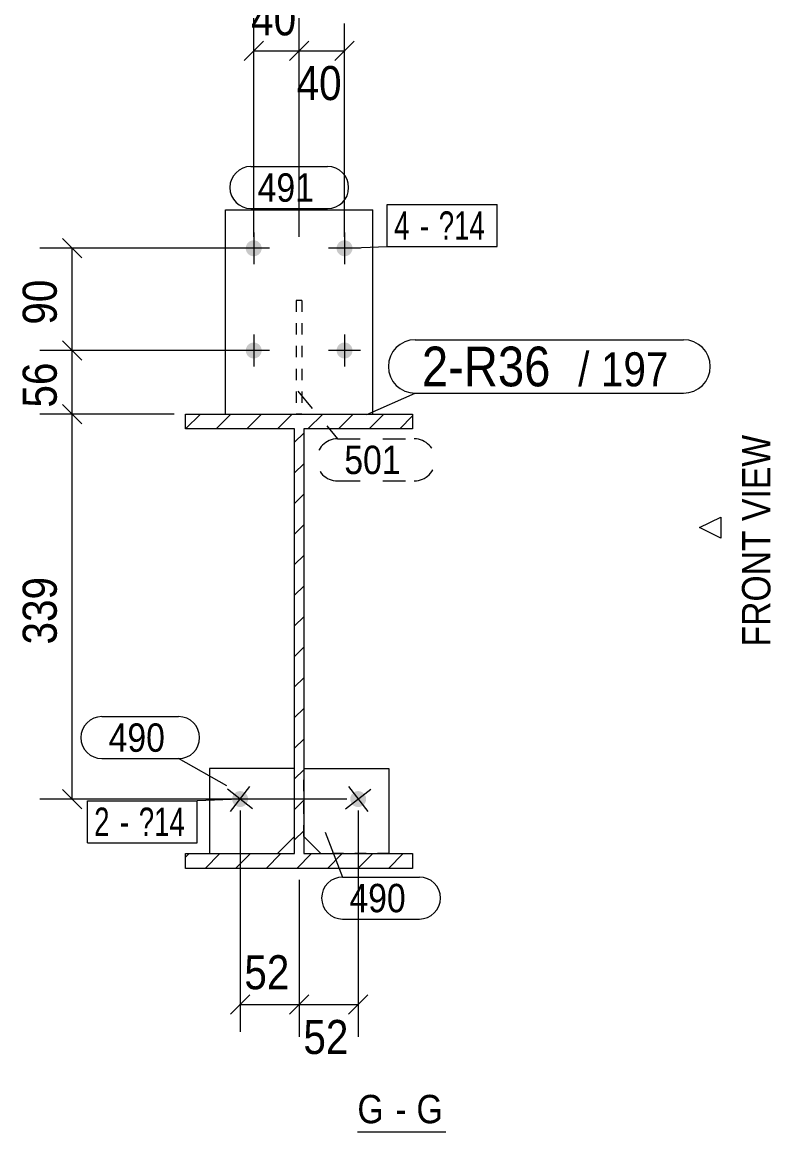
# Model space of a CAD drawing. Header units: millimetres. Extents: x 2 to 1174, y 1 to 825.
# Drawn here: x 441.7 to 507.6, y 83.7 to 181.4 of the extents above; entities that cross this region are included whole.
import ezdxf

# ---------------------------------------------------------------- set-up
doc = ezdxf.new("R2010")
doc.units = ezdxf.units.MM
for name, pattern in [('XKITLINE00', [0]), ('XKITLINE01', [4, 1, -1, 1, -1]), ('XKITLINE02', [4, 2, -2])]:
    doc.linetypes.add(name, pattern=pattern)
for name, color, linetype, lineweight in [('Bolt', 3, 'Continuous', 0), ('BoltMark', 7, 'Continuous', 0), ('Dimensions', 7, 'Continuous', 0), ('OtherObjectType', 7, 'Continuous', 0), ('Part', 2, 'Continuous', 0), ('PartMark', 7, 'Continuous', 0)]:
    doc.layers.add(name, color=color, linetype=linetype, lineweight=lineweight)
doc.styles.add('ARIAL', font='ARIAL.TTF')
doc.styles.add('ARIAL_NARROW', font='ARIALN.TTF')

# ---------------------------------------------------------------- blocks, each defined once
blk = doc.blocks.new('*A1')
at = {"layer": 'Part', "color": 7, "linetype": 'XKITLINE00', "lineweight": 0}
for p, q in [((456.102, 145.632), (457.402, 146.932)), ((458.796, 145.632), (460.096, 146.932)), ((461.49, 145.632), (462.79, 146.932)), ((464.184, 145.632), (465.484, 146.932)), ((466.878, 145.632), (468.178, 146.932)), ((469.573, 145.632), (470.873, 146.932)), ((472.267, 145.632), (473.567, 146.932)), ((474.961, 145.632), (476.102, 146.773)), ((456.102, 145.632), (456.102, 145.632)), ((465.702, 144.455), (466.502, 145.255)), ((465.702, 141.761), (466.502, 142.561)), ((465.702, 139.067), (466.502, 139.867)), ((465.702, 136.373), (466.502, 137.173)), ((465.702, 133.679), (466.502, 134.479)), ((465.702, 130.985), (466.502, 131.785)), ((465.702, 128.291), (466.502, 129.091)), ((465.702, 125.597), (466.502, 126.397)), ((465.702, 122.903), (466.502, 123.703)), ((465.702, 120.209), (466.502, 121.009)), ((465.702, 117.514), (466.502, 118.314)), ((465.702, 114.82), (466.502, 115.62)), ((465.702, 112.126), (466.502, 112.926)), ((465.702, 109.432), (466.502, 110.232)), ((456.102, 107.914), (456.419, 108.232)), ((457.813, 106.932), (459.113, 108.232)), ((460.507, 106.932), (461.807, 108.232)), ((463.201, 106.932), (464.501, 108.232)), ((465.896, 106.932), (467.196, 108.232)), ((468.59, 106.932), (469.89, 108.232)), ((471.284, 106.932), (472.584, 108.232)), ((473.978, 106.932), (475.278, 108.232))]:
    blk.add_line(p, q, dxfattribs=at)
blk = doc.blocks.new('*A147')
at = {"layer": 'Bolt'}
blk.add_hatch(color=3, dxfattribs=at).paths.add_polyline_path([(460.446, 112.501), (460.42, 112.524), (460.396, 112.548), (460.373, 112.573), (460.351, 112.6), (460.331, 112.627), (460.311, 112.656), (460.294, 112.685), (460.277, 112.716), (460.263, 112.747), (460.249, 112.778), (460.238, 112.811), (460.228, 112.844), (460.219, 112.877), (460.213, 112.911), (460.208, 112.945), (460.204, 112.979), (460.202, 113.013), (460.202, 113.048), (460.204, 113.082), (460.207, 113.116), (460.212, 113.15), (460.219, 113.184), (460.227, 113.217), (460.237, 113.25), (460.249, 113.282), (460.262, 113.314), (460.276, 113.345), (460.292, 113.376), (460.31, 113.405), (460.329, 113.434), (460.35, 113.461), (460.371, 113.488), (460.394, 113.513), (460.419, 113.538), (460.444, 113.561), (460.471, 113.583), (460.498, 113.603), (460.527, 113.622), (460.556, 113.64), (460.586, 113.656), (460.617, 113.671), (460.649, 113.684), (460.681, 113.696), (460.714, 113.706), (460.748, 113.714), (460.781, 113.721), (460.815, 113.726), (460.849, 113.73), (460.884, 113.731), (460.918, 113.731), (460.952, 113.73), (460.987, 113.726), (461.021, 113.721), (461.054, 113.715), (461.088, 113.707), (461.121, 113.697), (461.153, 113.685), (461.185, 113.672), (461.216, 113.657), (461.246, 113.641), (461.276, 113.624), (461.304, 113.605), (461.332, 113.584), (461.358, 113.562), (461.384, 113.539), (461.408, 113.515), (461.431, 113.49), (461.453, 113.463), (461.474, 113.436), (461.493, 113.407), (461.511, 113.378), (461.527, 113.347), (461.542, 113.316), (461.555, 113.285), (461.566, 113.252), (461.576, 113.219), (461.585, 113.186), (461.592, 113.152), (461.597, 113.118), (461.6, 113.084), (461.602, 113.05), (461.602, 113.016), (461.6, 112.981), (461.597, 112.947), (461.592, 112.913), (461.585, 112.879), (461.577, 112.846), (461.567, 112.813), (461.556, 112.781), (461.543, 112.749), (461.528, 112.718), (461.512, 112.688), (461.494, 112.658), (461.475, 112.63), (461.455, 112.602), (461.433, 112.575), (461.41, 112.55), (461.386, 112.525), (461.36, 112.502), (461.334, 112.48), (461.306, 112.46), (461.278, 112.441), (461.248, 112.423), (461.218, 112.407), (461.187, 112.392), (461.155, 112.379), (461.123, 112.367), (461.09, 112.357), (461.057, 112.349), (461.023, 112.342), (460.989, 112.337), (460.955, 112.334), (460.921, 112.332), (460.886, 112.332), (460.852, 112.333), (460.818, 112.337), (460.784, 112.342), (460.75, 112.348), (460.717, 112.357), (460.684, 112.367), (460.651, 112.378), (460.62, 112.391), (460.589, 112.406), (460.558, 112.422), (460.529, 112.44), (460.5, 112.459), (460.472, 112.479)], flags=17)
at = {"layer": 'Bolt', "color": 3, "linetype": 'XKITLINE00', "lineweight": 0}
for p, q in [((462.007, 112.172), (459.797, 113.891)), ((460.043, 111.926), (461.762, 114.137))]:
    blk.add_line(p, q, dxfattribs=at)
blk = doc.blocks.new('*A148')
at = {"layer": 'Bolt'}
for points in [[(462.801, 161.497), (462.799, 161.463), (462.795, 161.429), (462.789, 161.395), (462.781, 161.361), (462.772, 161.328), (462.761, 161.296), (462.749, 161.264), (462.735, 161.232), (462.719, 161.202), (462.703, 161.172), (462.684, 161.143), (462.664, 161.115), (462.643, 161.087), (462.621, 161.061), (462.597, 161.037), (462.572, 161.013), (462.546, 160.99), (462.519, 160.969), (462.491, 160.95), (462.462, 160.931), (462.432, 160.914), (462.401, 160.899), (462.37, 160.885), (462.338, 160.872), (462.305, 160.862), (462.272, 160.853), (462.239, 160.845), (462.205, 160.839), (462.171, 160.835), (462.136, 160.832), (462.102, 160.832), (462.068, 160.832), (462.034, 160.835), (461.999, 160.839), (461.966, 160.845), (461.932, 160.853), (461.899, 160.862), (461.866, 160.872), (461.834, 160.885), (461.803, 160.899), (461.772, 160.914), (461.742, 160.931), (461.713, 160.95), (461.685, 160.969), (461.658, 160.99), (461.632, 161.013), (461.607, 161.037), (461.583, 161.061), (461.561, 161.087), (461.54, 161.115), (461.52, 161.143), (461.502, 161.172), (461.485, 161.202), (461.469, 161.232), (461.455, 161.264), (461.443, 161.296), (461.432, 161.328), (461.423, 161.361), (461.416, 161.395), (461.41, 161.429), (461.406, 161.463), (461.403, 161.497), (461.402, 161.532), (461.403, 161.566), (461.406, 161.6), (461.41, 161.634), (461.416, 161.668), (461.423, 161.702), (461.432, 161.735), (461.443, 161.767), (461.455, 161.799), (461.469, 161.831), (461.485, 161.862), (461.502, 161.891), (461.52, 161.92), (461.54, 161.949), (461.561, 161.976), (461.583, 162.002), (461.607, 162.027), (461.632, 162.05), (461.658, 162.073), (461.685, 162.094), (461.713, 162.114), (461.742, 162.132), (461.772, 162.149), (461.803, 162.164), (461.834, 162.178), (461.866, 162.191), (461.899, 162.201), (461.932, 162.211), (461.966, 162.218), (461.999, 162.224), (462.034, 162.228), (462.068, 162.231), (462.102, 162.232), (462.136, 162.231), (462.171, 162.228), (462.205, 162.224), (462.239, 162.218), (462.272, 162.211), (462.305, 162.201), (462.338, 162.191), (462.37, 162.178), (462.401, 162.164), (462.432, 162.149), (462.462, 162.132), (462.491, 162.114), (462.519, 162.094), (462.546, 162.073), (462.572, 162.05), (462.597, 162.027), (462.621, 162.002), (462.643, 161.976), (462.664, 161.949), (462.684, 161.92), (462.703, 161.891), (462.719, 161.862), (462.735, 161.831), (462.749, 161.799), (462.761, 161.767), (462.772, 161.735), (462.781, 161.702), (462.789, 161.668), (462.795, 161.634), (462.799, 161.6), (462.801, 161.566), (462.802, 161.532)], [(470.801, 161.497), (470.799, 161.463), (470.795, 161.429), (470.789, 161.395), (470.781, 161.361), (470.772, 161.328), (470.761, 161.296), (470.749, 161.264), (470.735, 161.232), (470.719, 161.202), (470.703, 161.172), (470.684, 161.143), (470.664, 161.115), (470.643, 161.087), (470.621, 161.061), (470.597, 161.037), (470.572, 161.013), (470.546, 160.99), (470.519, 160.969), (470.491, 160.95), (470.462, 160.931), (470.432, 160.914), (470.401, 160.899), (470.37, 160.885), (470.338, 160.872), (470.305, 160.862), (470.272, 160.853), (470.239, 160.845), (470.205, 160.839), (470.171, 160.835), (470.136, 160.832), (470.102, 160.832), (470.068, 160.832), (470.034, 160.835), (469.999, 160.839), (469.966, 160.845), (469.932, 160.853), (469.899, 160.862), (469.866, 160.872), (469.834, 160.885), (469.803, 160.899), (469.772, 160.914), (469.742, 160.931), (469.713, 160.95), (469.685, 160.969), (469.658, 160.99), (469.632, 161.013), (469.607, 161.037), (469.583, 161.061), (469.561, 161.087), (469.54, 161.115), (469.52, 161.143), (469.502, 161.172), (469.485, 161.202), (469.469, 161.232), (469.455, 161.264), (469.443, 161.296), (469.432, 161.328), (469.423, 161.361), (469.416, 161.395), (469.41, 161.429), (469.406, 161.463), (469.403, 161.497), (469.402, 161.532), (469.403, 161.566), (469.406, 161.6), (469.41, 161.634), (469.416, 161.668), (469.423, 161.702), (469.432, 161.735), (469.443, 161.767), (469.455, 161.799), (469.469, 161.831), (469.485, 161.862), (469.502, 161.891), (469.52, 161.92), (469.54, 161.949), (469.561, 161.976), (469.583, 162.002), (469.607, 162.027), (469.632, 162.05), (469.658, 162.073), (469.685, 162.094), (469.713, 162.114), (469.742, 162.132), (469.772, 162.149), (469.803, 162.164), (469.834, 162.178), (469.866, 162.191), (469.899, 162.201), (469.932, 162.211), (469.966, 162.218), (469.999, 162.224), (470.034, 162.228), (470.068, 162.231), (470.102, 162.232), (470.136, 162.231), (470.171, 162.228), (470.205, 162.224), (470.239, 162.218), (470.272, 162.211), (470.305, 162.201), (470.338, 162.191), (470.37, 162.178), (470.401, 162.164), (470.432, 162.149), (470.462, 162.132), (470.491, 162.114), (470.519, 162.094), (470.546, 162.073), (470.572, 162.05), (470.597, 162.027), (470.621, 162.002), (470.643, 161.976), (470.664, 161.949), (470.684, 161.92), (470.703, 161.891), (470.719, 161.862), (470.735, 161.831), (470.749, 161.799), (470.761, 161.767), (470.772, 161.735), (470.781, 161.702), (470.789, 161.668), (470.795, 161.634), (470.799, 161.6), (470.801, 161.566), (470.802, 161.532)], [(462.801, 152.497), (462.799, 152.463), (462.795, 152.429), (462.789, 152.395), (462.781, 152.361), (462.772, 152.328), (462.761, 152.296), (462.749, 152.264), (462.735, 152.232), (462.719, 152.202), (462.703, 152.172), (462.684, 152.143), (462.664, 152.115), (462.643, 152.087), (462.621, 152.061), (462.597, 152.037), (462.572, 152.013), (462.546, 151.99), (462.519, 151.969), (462.491, 151.95), (462.462, 151.931), (462.432, 151.914), (462.401, 151.899), (462.37, 151.885), (462.338, 151.872), (462.305, 151.862), (462.272, 151.853), (462.239, 151.845), (462.205, 151.839), (462.171, 151.835), (462.136, 151.832), (462.102, 151.832), (462.068, 151.832), (462.034, 151.835), (461.999, 151.839), (461.966, 151.845), (461.932, 151.853), (461.899, 151.862), (461.866, 151.872), (461.834, 151.885), (461.803, 151.899), (461.772, 151.914), (461.742, 151.931), (461.713, 151.95), (461.685, 151.969), (461.658, 151.99), (461.632, 152.013), (461.607, 152.037), (461.583, 152.061), (461.561, 152.087), (461.54, 152.115), (461.52, 152.143), (461.502, 152.172), (461.485, 152.202), (461.469, 152.232), (461.455, 152.264), (461.443, 152.296), (461.432, 152.328), (461.423, 152.361), (461.416, 152.395), (461.41, 152.429), (461.406, 152.463), (461.403, 152.497), (461.402, 152.532), (461.403, 152.566), (461.406, 152.6), (461.41, 152.634), (461.416, 152.668), (461.423, 152.702), (461.432, 152.735), (461.443, 152.767), (461.455, 152.799), (461.469, 152.831), (461.485, 152.862), (461.502, 152.891), (461.52, 152.92), (461.54, 152.949), (461.561, 152.976), (461.583, 153.002), (461.607, 153.027), (461.632, 153.05), (461.658, 153.073), (461.685, 153.094), (461.713, 153.114), (461.742, 153.132), (461.772, 153.149), (461.803, 153.164), (461.834, 153.178), (461.866, 153.191), (461.899, 153.201), (461.932, 153.211), (461.966, 153.218), (461.999, 153.224), (462.034, 153.228), (462.068, 153.231), (462.102, 153.232), (462.136, 153.231), (462.171, 153.228), (462.205, 153.224), (462.239, 153.218), (462.272, 153.211), (462.305, 153.201), (462.338, 153.191), (462.37, 153.178), (462.401, 153.164), (462.432, 153.149), (462.462, 153.132), (462.491, 153.114), (462.519, 153.094), (462.546, 153.073), (462.572, 153.05), (462.597, 153.027), (462.621, 153.002), (462.643, 152.976), (462.664, 152.949), (462.684, 152.92), (462.703, 152.891), (462.719, 152.862), (462.735, 152.831), (462.749, 152.799), (462.761, 152.767), (462.772, 152.735), (462.781, 152.702), (462.789, 152.668), (462.795, 152.634), (462.799, 152.6), (462.801, 152.566), (462.802, 152.532)], [(470.801, 152.497), (470.799, 152.463), (470.795, 152.429), (470.789, 152.395), (470.781, 152.361), (470.772, 152.328), (470.761, 152.296), (470.749, 152.264), (470.735, 152.232), (470.719, 152.202), (470.703, 152.172), (470.684, 152.143), (470.664, 152.115), (470.643, 152.087), (470.621, 152.061), (470.597, 152.037), (470.572, 152.013), (470.546, 151.99), (470.519, 151.969), (470.491, 151.95), (470.462, 151.931), (470.432, 151.914), (470.401, 151.899), (470.37, 151.885), (470.338, 151.872), (470.305, 151.862), (470.272, 151.853), (470.239, 151.845), (470.205, 151.839), (470.171, 151.835), (470.136, 151.832), (470.102, 151.832), (470.068, 151.832), (470.034, 151.835), (469.999, 151.839), (469.966, 151.845), (469.932, 151.853), (469.899, 151.862), (469.866, 151.872), (469.834, 151.885), (469.803, 151.899), (469.772, 151.914), (469.742, 151.931), (469.713, 151.95), (469.685, 151.969), (469.658, 151.99), (469.632, 152.013), (469.607, 152.037), (469.583, 152.061), (469.561, 152.087), (469.54, 152.115), (469.52, 152.143), (469.502, 152.172), (469.485, 152.202), (469.469, 152.232), (469.455, 152.264), (469.443, 152.296), (469.432, 152.328), (469.423, 152.361), (469.416, 152.395), (469.41, 152.429), (469.406, 152.463), (469.403, 152.497), (469.402, 152.532), (469.403, 152.566), (469.406, 152.6), (469.41, 152.634), (469.416, 152.668), (469.423, 152.702), (469.432, 152.735), (469.443, 152.767), (469.455, 152.799), (469.469, 152.831), (469.485, 152.862), (469.502, 152.891), (469.52, 152.92), (469.54, 152.949), (469.561, 152.976), (469.583, 153.002), (469.607, 153.027), (469.632, 153.05), (469.658, 153.073), (469.685, 153.094), (469.713, 153.114), (469.742, 153.132), (469.772, 153.149), (469.803, 153.164), (469.834, 153.178), (469.866, 153.191), (469.899, 153.201), (469.932, 153.211), (469.966, 153.218), (469.999, 153.224), (470.034, 153.228), (470.068, 153.231), (470.102, 153.232), (470.136, 153.231), (470.171, 153.228), (470.205, 153.224), (470.239, 153.218), (470.272, 153.211), (470.305, 153.201), (470.338, 153.191), (470.37, 153.178), (470.401, 153.164), (470.432, 153.149), (470.462, 153.132), (470.491, 153.114), (470.519, 153.094), (470.546, 153.073), (470.572, 153.05), (470.597, 153.027), (470.621, 153.002), (470.643, 152.976), (470.664, 152.949), (470.684, 152.92), (470.703, 152.891), (470.719, 152.862), (470.735, 152.831), (470.749, 152.799), (470.761, 152.767), (470.772, 152.735), (470.781, 152.702), (470.789, 152.668), (470.795, 152.634), (470.799, 152.6), (470.801, 152.566), (470.802, 152.532)]]:
    blk.add_hatch(color=3, dxfattribs=at).paths.add_polyline_path(points, flags=17)
at = {"layer": 'Bolt', "color": 3, "linetype": 'XKITLINE00', "lineweight": 0}
for p, q in [((462.102, 162.932), (462.102, 160.132)), ((470.102, 162.932), (470.102, 160.132)), ((463.502, 161.532), (460.702, 161.532)), ((471.502, 161.532), (468.702, 161.532)), ((462.102, 153.932), (462.102, 151.132)), ((470.102, 153.932), (470.102, 151.132)), ((463.502, 152.532), (460.702, 152.532)), ((471.502, 152.532), (468.702, 152.532))]:
    blk.add_line(p, q, dxfattribs=at)
blk = doc.blocks.new('*A149')
at = {"layer": 'Bolt'}
blk.add_hatch(color=3, dxfattribs=at).paths.add_polyline_path([(470.9, 113.605), (470.929, 113.624), (470.958, 113.641), (470.989, 113.657), (471.02, 113.672), (471.051, 113.685), (471.084, 113.697), (471.117, 113.707), (471.15, 113.715), (471.184, 113.721), (471.218, 113.726), (471.252, 113.73), (471.286, 113.731), (471.321, 113.731), (471.355, 113.73), (471.389, 113.726), (471.423, 113.721), (471.457, 113.714), (471.49, 113.706), (471.523, 113.696), (471.555, 113.684), (471.587, 113.671), (471.618, 113.656), (471.648, 113.64), (471.678, 113.622), (471.706, 113.603), (471.734, 113.583), (471.76, 113.561), (471.786, 113.538), (471.81, 113.513), (471.833, 113.488), (471.855, 113.461), (471.875, 113.434), (471.894, 113.405), (471.912, 113.376), (471.928, 113.345), (471.943, 113.314), (471.956, 113.282), (471.967, 113.25), (471.977, 113.217), (471.985, 113.184), (471.992, 113.15), (471.997, 113.116), (472, 113.082), (472.002, 113.048), (472.002, 113.013), (472, 112.979), (471.997, 112.945), (471.992, 112.911), (471.985, 112.877), (471.976, 112.844), (471.966, 112.811), (471.955, 112.778), (471.942, 112.747), (471.927, 112.716), (471.911, 112.685), (471.893, 112.656), (471.874, 112.627), (471.853, 112.6), (471.831, 112.573), (471.808, 112.548), (471.784, 112.524), (471.758, 112.501), (471.732, 112.479), (471.704, 112.459), (471.676, 112.44), (471.646, 112.422), (471.616, 112.406), (471.585, 112.391), (471.553, 112.378), (471.521, 112.367), (471.488, 112.357), (471.454, 112.348), (471.421, 112.342), (471.387, 112.337), (471.352, 112.333), (471.318, 112.332), (471.284, 112.332), (471.249, 112.334), (471.215, 112.337), (471.181, 112.342), (471.148, 112.349), (471.114, 112.357), (471.081, 112.367), (471.049, 112.379), (471.017, 112.392), (470.986, 112.407), (470.956, 112.423), (470.927, 112.441), (470.898, 112.46), (470.871, 112.48), (470.844, 112.502), (470.819, 112.525), (470.794, 112.55), (470.771, 112.575), (470.75, 112.602), (470.729, 112.63), (470.71, 112.658), (470.692, 112.688), (470.676, 112.718), (470.662, 112.749), (470.649, 112.781), (470.637, 112.813), (470.627, 112.846), (470.619, 112.879), (470.612, 112.913), (470.607, 112.947), (470.604, 112.981), (470.602, 113.016), (470.602, 113.05), (470.604, 113.084), (470.608, 113.118), (470.613, 113.152), (470.619, 113.186), (470.628, 113.219), (470.638, 113.252), (470.649, 113.285), (470.663, 113.316), (470.677, 113.347), (470.694, 113.378), (470.711, 113.407), (470.731, 113.436), (470.751, 113.463), (470.773, 113.49), (470.796, 113.515), (470.82, 113.539), (470.846, 113.562), (470.872, 113.584)], flags=17)
at = {"layer": 'Bolt', "color": 3, "linetype": 'XKITLINE00', "lineweight": 0}
for p, q in [((470.197, 112.172), (472.407, 113.891)), ((470.443, 114.137), (472.162, 111.926))]:
    blk.add_line(p, q, dxfattribs=at)
blk = doc.blocks.new('*A150')
at = {"layer": 'Part', "color": 2, "linetype": 'XKITLINE00', "lineweight": 0}
for p, q in [((456.102, 145.632), (456.102, 146.932)), ((456.102, 146.932), (476.102, 146.932)), ((476.102, 146.932), (476.102, 145.632)), ((465.702, 145.632), (456.102, 145.632)), ((465.702, 108.232), (465.702, 145.632)), ((476.102, 145.632), (466.502, 145.632)), ((466.502, 145.632), (466.502, 108.232)), ((456.102, 106.932), (456.102, 108.232)), ((456.102, 108.232), (465.702, 108.232)), ((466.502, 108.232), (476.102, 108.232)), ((476.102, 108.232), (476.102, 106.932)), ((476.102, 106.932), (456.102, 106.932))]:
    blk.add_line(p, q, dxfattribs=at)
blk = doc.blocks.new('*A151')
at = {"layer": 'Part', "color": 7, "linetype": 'XKITLINE01', "lineweight": 0}
for p, q in [((466.352, 156.932), (465.852, 156.932)), ((465.852, 156.932), (465.852, 146.932)), ((466.352, 156.932), (466.352, 146.932)), ((466.352, 146.932), (465.852, 146.932))]:
    blk.add_line(p, q, dxfattribs=at)
blk = doc.blocks.new('*A152')
at = {"layer": 'Part', "color": 2, "linetype": 'XKITLINE00', "lineweight": 0}
for p, q in [((465.702, 115.732), (458.202, 115.732)), ((458.202, 115.732), (458.202, 108.232)), ((464.202, 108.232), (465.702, 109.732))]:
    blk.add_line(p, q, dxfattribs=at)
at = {"layer": 'Part', "color": 7, "linetype": 'XKITLINE01', "lineweight": 0}
for p, q in [((465.702, 109.732), (465.702, 115.732)), ((458.202, 108.232), (464.202, 108.232))]:
    blk.add_line(p, q, dxfattribs=at)
blk = doc.blocks.new('*A153')
at = {"layer": 'Part', "color": 2, "linetype": 'XKITLINE00', "lineweight": 0}
for p, q in [((459.602, 146.932), (459.602, 164.932)), ((459.602, 164.932), (472.602, 164.932)), ((472.602, 146.932), (472.602, 164.932))]:
    blk.add_line(p, q, dxfattribs=at)
at = {"layer": 'Part', "color": 7, "linetype": 'XKITLINE01', "lineweight": 0}
blk.add_line((459.602, 146.932), (472.602, 146.932), dxfattribs=at)
blk = doc.blocks.new('*A154')
at = {"layer": 'Part', "color": 2, "linetype": 'XKITLINE00', "lineweight": 0}
for p, q in [((466.502, 115.732), (474.002, 115.732)), ((474.002, 115.732), (474.002, 108.232)), ((468.002, 108.232), (466.502, 109.732))]:
    blk.add_line(p, q, dxfattribs=at)
at = {"layer": 'Part', "color": 7, "linetype": 'XKITLINE01', "lineweight": 0}
for p, q in [((466.502, 109.732), (466.502, 115.732)), ((474.002, 108.232), (468.002, 108.232))]:
    blk.add_line(p, q, dxfattribs=at)
blk = doc.blocks.new('*A345')
at = {"layer": 'Dimensions', "color": 7, "linetype": 'XKITLINE00', "lineweight": 0}
for p, q in [((445.254, 147.78), (446.951, 146.083)), ((455.102, 146.932), (443.252, 146.932)), ((446.102, 113.032), (446.102, 146.932)), ((445.254, 113.88), (446.951, 112.183)), ((470.302, 113.032), (443.252, 113.032))]:
    blk.add_line(p, q, dxfattribs=at)
at = {"layer": 'Dimensions', "color": 3}
for p in [(446.102, 146.932), (446.102, 113.032)]:
    blk.add_point(p, dxfattribs=at)
at = {"layer": 'Dimensions', "color": 3, "style": 'ARIAL', "width": 0.85}
blk.add_text('339', height=3, rotation=90.00021, dxfattribs=at).set_placement((444.752, 126.644))
blk = doc.blocks.new('*A346')
at = {"layer": 'Dimensions', "color": 7, "linetype": 'XKITLINE00', "lineweight": 0}
for p, q in [((461.102, 152.532), (443.252, 152.532)), ((445.254, 153.38), (446.951, 151.683)), ((446.102, 146.932), (446.102, 152.532)), ((445.254, 147.78), (446.951, 146.083)), ((455.102, 146.932), (443.252, 146.932))]:
    blk.add_line(p, q, dxfattribs=at)
at = {"layer": 'Dimensions', "color": 3}
for p in [(446.102, 152.532), (446.102, 146.932)]:
    blk.add_point(p, dxfattribs=at)
at = {"layer": 'Dimensions', "color": 3, "style": 'ARIAL', "width": 0.85}
blk.add_text('56', height=3, rotation=90.00021, dxfattribs=at).set_placement((444.752, 147.506))
blk = doc.blocks.new('*A347')
at = {"layer": 'Dimensions', "color": 7, "linetype": 'XKITLINE00', "lineweight": 0}
for p, q in [((445.254, 162.38), (446.951, 160.683)), ((461.102, 161.532), (443.252, 161.532)), ((446.102, 152.532), (446.102, 161.532)), ((461.102, 152.532), (443.252, 152.532)), ((445.254, 153.38), (446.951, 151.683))]:
    blk.add_line(p, q, dxfattribs=at)
at = {"layer": 'Dimensions', "color": 3}
for p in [(446.102, 161.532), (446.102, 152.532)]:
    blk.add_point(p, dxfattribs=at)
at = {"layer": 'Dimensions', "color": 3, "style": 'ARIAL', "width": 0.85}
blk.add_text('90', height=3, rotation=90.00021, dxfattribs=at).set_placement((444.752, 154.806))
blk = doc.blocks.new('*A348')
at = {"layer": 'Dimensions', "color": 7, "linetype": 'XKITLINE00', "lineweight": 0}
for p, q in [((460.902, 112.032), (460.902, 92.532)), ((466.102, 105.932), (466.102, 92.532)), ((461.751, 95.78), (460.054, 94.083)), ((466.951, 95.78), (465.254, 94.083)), ((460.902, 94.932), (466.102, 94.932))]:
    blk.add_line(p, q, dxfattribs=at)
at = {"layer": 'Dimensions', "color": 3}
for p in [(460.902, 94.932), (466.102, 94.932)]:
    blk.add_point(p, dxfattribs=at)
at = {"layer": 'Dimensions', "color": 3, "style": 'ARIAL', "width": 0.85}
blk.add_text('52', height=3, dxfattribs=at).set_placement((461.277, 96.282))
blk = doc.blocks.new('*A349')
at = {"layer": 'Dimensions', "color": 7, "linetype": 'XKITLINE00', "lineweight": 0}
for p, q in [((471.302, 112.032), (471.302, 92.082)), ((466.102, 105.932), (466.102, 92.082)), ((466.951, 95.78), (465.254, 94.083)), ((472.151, 95.78), (470.454, 94.083)), ((466.102, 94.932), (471.302, 94.932))]:
    blk.add_line(p, q, dxfattribs=at)
at = {"layer": 'Dimensions', "color": 3}
for p in [(466.102, 94.932), (471.302, 94.932)]:
    blk.add_point(p, dxfattribs=at)
at = {"layer": 'Dimensions', "color": 3, "style": 'ARIAL', "width": 0.85}
blk.add_text('52', height=3, dxfattribs=at).set_placement((466.477, 90.582))
blk = doc.blocks.new('*A350')
at = {"layer": 'Dimensions', "color": 7, "linetype": 'XKITLINE00', "lineweight": 0}
for p, q in [((462.102, 162.532), (462.102, 181.782)), ((466.102, 162.532), (466.102, 181.782)), ((462.951, 179.78), (461.254, 178.083)), ((462.102, 178.932), (466.102, 178.932)), ((466.951, 179.78), (465.254, 178.083))]:
    blk.add_line(p, q, dxfattribs=at)
at = {"layer": 'Dimensions', "color": 3}
for p in [(462.102, 178.932), (466.102, 178.932)]:
    blk.add_point(p, dxfattribs=at)
at = {"layer": 'Dimensions', "color": 3, "style": 'ARIAL', "width": 0.85}
blk.add_text('40', height=3, dxfattribs=at).set_placement((461.877, 180.282))
blk = doc.blocks.new('*A351')
at = {"layer": 'Dimensions', "color": 7, "linetype": 'XKITLINE00', "lineweight": 0}
for p, q in [((466.102, 162.532), (466.102, 181.332)), ((470.102, 162.532), (470.102, 181.332)), ((466.951, 179.78), (465.254, 178.083)), ((466.102, 178.932), (470.102, 178.932)), ((470.951, 179.78), (469.254, 178.083))]:
    blk.add_line(p, q, dxfattribs=at)
at = {"layer": 'Dimensions', "color": 3}
for p in [(466.102, 178.932), (470.102, 178.932)]:
    blk.add_point(p, dxfattribs=at)
at = {"layer": 'Dimensions', "color": 3, "style": 'ARIAL', "width": 0.85}
blk.add_text('40', height=3, dxfattribs=at).set_placement((465.877, 174.582))
blk = doc.blocks.new('*A352')
at = {"layer": 'BoltMark', "color": 7, "linetype": 'XKITLINE00', "lineweight": 0}
for p, q in [((473.87, 165.382), (483.559, 165.382)), ((473.87, 161.682), (473.87, 165.382)), ((483.559, 161.682), (483.559, 165.382)), ((470.102, 161.532), (473.87, 161.682)), ((473.87, 161.682), (483.559, 161.682))]:
    blk.add_line(p, q, dxfattribs=at)
at = {"layer": 'BoltMark', "color": 3, "style": 'ARIAL_NARROW', "width": 0.85}
for s, p in [('4', (474.47, 162.282)), ('?14', (478.399, 162.282)), ('-', (476.74, 162.282))]:
    blk.add_text(s, height=2.5, dxfattribs=at).set_placement(p)
blk = doc.blocks.new('*A353')
at = {"layer": 'BoltMark', "color": 7, "linetype": 'XKITLINE00', "lineweight": 0}
for p, q in [((447.446, 112.882), (457.134, 112.882)), ((447.446, 109.182), (447.446, 112.882)), ((460.902, 113.032), (457.134, 112.882)), ((457.134, 109.182), (457.134, 112.882)), ((447.446, 109.182), (457.134, 109.182))]:
    blk.add_line(p, q, dxfattribs=at)
at = {"layer": 'BoltMark', "color": 3, "style": 'ARIAL_NARROW', "width": 0.85}
for s, p in [('2', (448.046, 109.782)), ('?14', (451.975, 109.782)), ('-', (450.315, 109.782))]:
    blk.add_text(s, height=2.5, dxfattribs=at).set_placement(p)
blk = doc.blocks.new('*A354')
at = {"layer": 'PartMark', "color": 7, "linetype": 'XKITLINE02', "lineweight": 0}
for p, q in [((465.982, 148.961), (469.482, 144.749)), ((469.482, 144.749), (476.244, 144.749)), ((469.482, 141.049), (476.244, 141.049))]:
    blk.add_line(p, q, dxfattribs=at)
for centre, start, end in [((469.482, 142.899), 90, 270), ((476.244, 142.899), 270, 90)]:
    blk.add_arc(centre, 1.85, start, end, dxfattribs=at)
at = {"layer": 'PartMark', "color": 3, "style": 'ARIAL', "width": 0.85}
blk.add_text('501', height=2.5, dxfattribs=at).set_placement((470.082, 141.649))
blk = doc.blocks.new('*A355')
at = {"layer": 'PartMark', "color": 7, "linetype": 'XKITLINE00', "lineweight": 0}
for p, q in [((448.726, 120.295), (455.489, 120.295)), ((448.726, 116.595), (455.489, 116.595)), ((459.732, 114.202), (455.489, 116.595))]:
    blk.add_line(p, q, dxfattribs=at)
for centre, start, end in [((448.726, 118.445), 90, 270), ((455.489, 118.445), 270, 90)]:
    blk.add_arc(centre, 1.85, start, end, dxfattribs=at)
at = {"layer": 'PartMark', "color": 3, "style": 'ARIAL', "width": 0.85}
blk.add_text('490', height=2.5, dxfattribs=at).set_placement((449.326, 117.195))
blk = doc.blocks.new('*A356')
at = {"layer": 'PartMark', "color": 7, "linetype": 'XKITLINE00', "lineweight": 0}
for p, q in [((461.852, 168.732), (468.615, 168.732)), ((461.852, 165.032), (468.615, 165.032))]:
    blk.add_line(p, q, dxfattribs=at)
for centre, start, end in [((461.852, 166.882), 90, 270), ((468.615, 166.882), 270, 90)]:
    blk.add_arc(centre, 1.85, start, end, dxfattribs=at)
at = {"layer": 'PartMark', "color": 3, "style": 'ARIAL', "width": 0.85}
blk.add_text('491', height=2.5, dxfattribs=at).set_placement((462.452, 165.632))
blk = doc.blocks.new('*A357')
at = {"layer": 'PartMark', "color": 7, "linetype": 'XKITLINE00', "lineweight": 0}
for p, q in [((468.382, 110.111), (469.935, 106.165)), ((469.935, 106.165), (476.698, 106.165)), ((469.935, 102.465), (476.698, 102.465))]:
    blk.add_line(p, q, dxfattribs=at)
for centre, start, end in [((469.935, 104.315), 90, 270), ((476.698, 104.315), 270, 90)]:
    blk.add_arc(centre, 1.85, start, end, dxfattribs=at)
at = {"layer": 'PartMark', "color": 3, "style": 'ARIAL', "width": 0.85}
blk.add_text('490', height=2.5, dxfattribs=at).set_placement((470.535, 103.065))
blk = doc.blocks.new('*A358')
at = {"layer": 'PartMark', "color": 7, "linetype": 'XKITLINE00', "lineweight": 0}
for p, q in [((476.315, 153.475), (499.964, 153.475)), ((472.073, 146.883), (476.315, 148.775)), ((476.315, 148.775), (499.964, 148.775))]:
    blk.add_line(p, q, dxfattribs=at)
for centre, start, end in [((476.315, 151.125), 90, 270), ((499.964, 151.125), 270, 90)]:
    blk.add_arc(centre, 2.35, start, end, dxfattribs=at)
at = {"layer": 'PartMark', "color": 1, "style": 'ARIAL', "width": 0.85}
blk.add_text('2-R36', height=3.5, dxfattribs=at).set_placement((476.915, 149.375))
at = {"layer": 'PartMark', "color": 3, "style": 'ARIAL', "width": 0.85}
for s, p in [('/', (490.677, 149.375)), ('197', (492.689, 149.375))]:
    blk.add_text(s, height=3, dxfattribs=at).set_placement(p)
blk = doc.blocks.new('*A359')
at = {"layer": 'OtherObjectType', "color": 7, "linetype": 'XKITLINE00', "lineweight": 0}
for p, q in [((470.508, 185.382), (469.571, 187.257)), ((469.571, 187.257), (471.446, 187.257)), ((471.446, 187.257), (470.508, 185.382)), ((470.508, 185.382), (470.508, 185.382)), ((501.364, 136.932), (503.239, 137.869)), ((503.239, 137.869), (503.239, 135.994)), ((503.239, 135.994), (501.364, 136.932)), ((501.364, 136.932), (501.364, 136.932)), ((471.235, 83.732), (479.031, 83.732))]:
    blk.add_line(p, q, dxfattribs=at)
at = {"layer": 'OtherObjectType', "color": 7, "style": 'ARIAL', "width": 0.85}
for s, p in [('TOP VIEW', (462.357, 189.132)), ('G', (471.235, 84.482)), ('G', (476.438, 84.482)), ('-', (474.578, 84.482))]:
    blk.add_text(s, height=2.5, dxfattribs=at).set_placement(p)
blk.add_text('FRONT VIEW', height=2.5, rotation=90, dxfattribs=at).set_placement((507.614, 126.468))

msp = doc.modelspace()

# ---------------------------------------------------------------- block references
at = {"lineweight": 0}
for name in ['*A350', '*A351', '*A356', '*A352', '*A153', '*A347', '*A148', '*A151', '*A358', '*A346', '*A354', '*A345', '*A1', '*A150', '*A355', '*A152', '*A154', '*A147', '*A149', '*A353', '*A348', '*A349', '*A357']:
    msp.add_blockref(name, (0, 0), dxfattribs=at)
at = {"layer": 'OtherObjectType', "lineweight": 0}
msp.add_blockref('*A359', (0, 0), dxfattribs=at)

doc.saveas('drawing.dxf')
